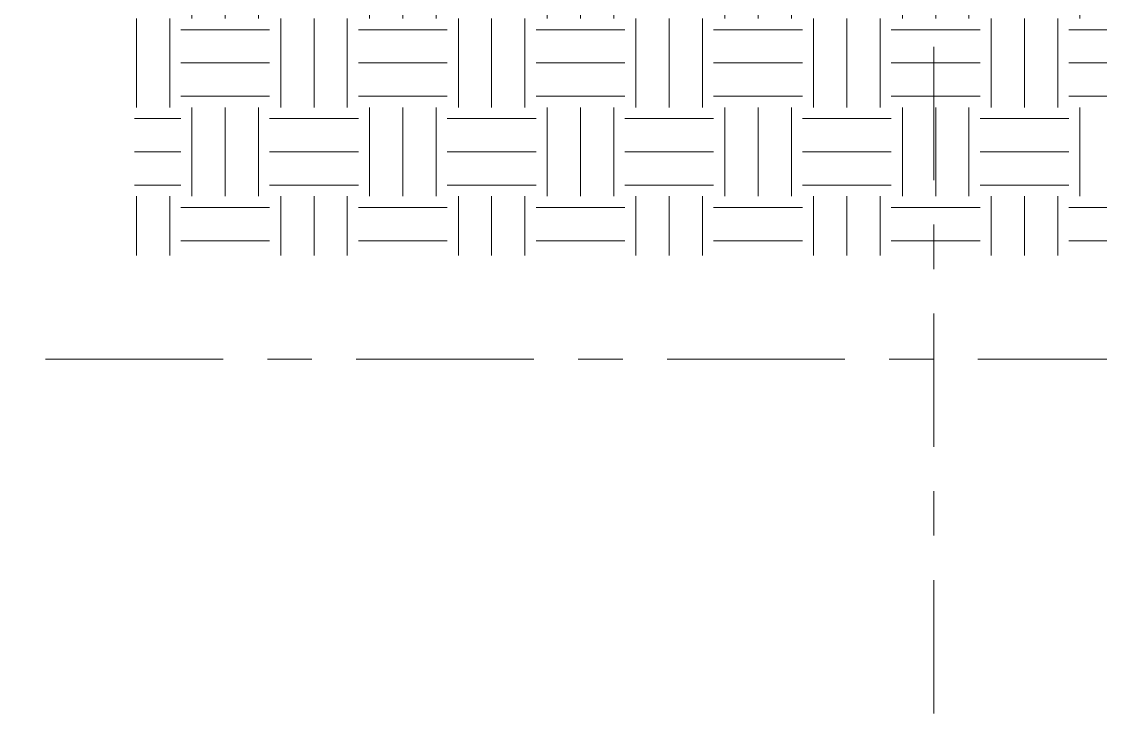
# Model space of a CAD drawing. Header units: inches. Extents: x 6 to 8416, y -388 to 6104.
# Drawn here: x 2181.4 to 2327.2, y 4934.2 to 5027.6 of the extents above; entities that cross this region are included whole.
import ezdxf

# ---------------------------------------------------------------- set-up
doc = ezdxf.new("R2010")
doc.units = ezdxf.units.IN
doc.header["$MEASUREMENT"] = 0
doc.linetypes.add('Center 1_2_', pattern=[42, 24, -6, 6, -6])
doc.linetypes.add('Center 3_8_', pattern=[36, 18, -6, 6, -6])
for name, color, linetype, lineweight in [('A-DETL-GENF', 92, 'Continuous', 13), ('A-FLOR-LEVL', 51, 'Continuous', 13), ('S-GRID', 1, 'Continuous', 13)]:
    doc.layers.add(name, color=color, linetype=linetype, lineweight=lineweight)

msp = doc.modelspace()

# ---------------------------------------------------------------- hatches: boundary and pattern name
at = {"layer": 'A-DETL-GENF', "lineweight": 18}
h = msp.add_hatch(dxfattribs=at)
h.set_pattern_fill('FP_33', color=55, style=0, pattern_type=2)
h.set_pattern_definition([(0, (2370.89, 5497.5), (12, 12), [12, -12]), (0, (2370.89, 5502), (12, 12), [12, -12]), (0, (2370.89, 5506.5), (12, 12), [12, -12]), (90, (2372.39, 5508), (-12, 12), [12, -12]), (90, (2376.89, 5508), (-12, 12), [12, -12]), (90, (2381.39, 5508), (-12, 12), [12, -12])])
h.paths.add_polyline_path([(2233.64750214, 4996), (2414.62350214, 4996), (2414.62350214, 5050.344), (2255.64750214, 5052), (2255.64750214, 5044), (2269.64750214, 5044), (2269.64750214, 5030), (2233.64750214, 5030), (2233.64750214, 5044), (2196.64750214, 5044), (2196.64750214, 4996)])

# ---------------------------------------------------------------- linework, layer by layer
at = {"layer": 'A-FLOR-LEVL', "linetype": 'Center 1_2_'}
msp.add_line((756.61389744, 4982), (2676.64388705, 4982), dxfattribs=at)
at = {"layer": 'S-GRID', "linetype": 'Center 3_8_'}
msp.add_line((2304.64750214, 4934.19279252), (2304.64750214, 6086.07573953), dxfattribs=at)

doc.saveas('drawing.dxf')
